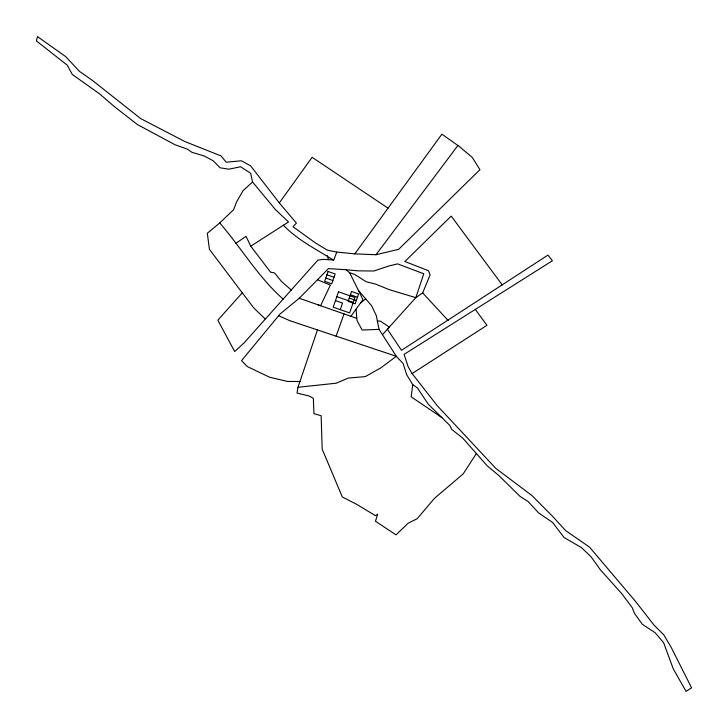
<?xml version="1.0" encoding="UTF-8"?>
<svg xmlns="http://www.w3.org/2000/svg" width="728" height="728" viewBox="0 0 728 728"><rect width="100%" height="100%" fill="white"/><g stroke="black" fill="none" stroke-linecap="round" stroke-linejoin="round"><path stroke-width="1.09" d="M358.358 290.317L371.553 305.678L376.258 315.524L379.061 329.384L396.351 356.301L403.148 363.618L406.679 374.756L412.749 384.584L411.174 396.806L441.86 417.59M317.454 329.957L297.989 387.278L297.015 393.029L309.245 396.059L313.349 398.343L313.95 413.659L321.139 415.743L322.186 449.131L342.296 496.969L356.638 504.322L375.384 515.633L377.686 514.177L375.457 521.221L396.023 534.871L408.053 523.259L417.162 518.745L434.561 498.234L463.117 473.992L476.376 453.544M340.267 309.655L342.542 303.076L335.462 300.6M336.099 336.227L344.035 313.914M354.8 253.863L441.887 134.179L459.259 146.437L472.308 157.485L479.952 169.697L398.662 249.313L375.994 254.736L354.8 253.863L336.791 252.079L333.633 260.278C316.544 249.34 297.734 240.231 283.383 225.225L250.769 246.173L270.516 272.136L274.538 272.945L281.509 281.463L291.318 290.053M412.749 384.584L417.426 387.988L428.255 404.176L449.94 425.561L451.633 429.338L462.635 437.992L487.25 465.856L498.744 475.448L520.22 496.532L528.155 501.583L538.693 512.976L552.679 522.513L564.036 537.528L581.381 547.529L590.909 556.611L600.518 569.969L621.83 593.73L632.259 607.744L634.443 613.304L642.278 624.251L655.054 632.65L663.627 642.697L673.218 668.768L686.058 691.382L691.6 687.842L671.107 647.228L663.709 634.761L654.026 625.106L635.781 601.728L589.543 547.147L565.611 530.557L552.952 516.707L531.895 495.522L495.841 468.404L437.282 405.724L412.121 373.564L408.226 366.903L404.067 354.381L552.388 260.751L547.957 255.1L401.483 350.323L387.387 329.229L415.815 297.643L422.659 292.902L430.102 274.938L428.519 270.743L404.895 261.507L451.196 216.089L502.302 284.994M336.791 252.079L327.418 250.204L315.151 242.724L293.029 226.754L296.396 223.123L279.315 202.93L312.112 157.293L388.06 208.162M350.878 316.298L362.963 299.608L349.677 272.8L346.182 269.751L328.464 268.605L299.254 298.262L280.062 313.977L241.505 360.66L247.42 366.621L269.478 377.177L287.469 381.463L299.945 381.508M375.994 254.736L457.912 145.482M333.187 259.951L323.441 259.386L317.954 260.042L244.235 342.742L234.671 351.569L217.854 320.174L242.278 292.829L209.427 249.349L207.316 233.251L219.756 222.932L233.606 209.691L236.682 201.756L243.025 190.718L252.552 182L250.669 173.273L240.559 166.776L228.929 169.187L220.12 167.795L213.122 160.724L204.104 155.965L192.01 152.334L187.242 149.067L175.102 144.79L137.392 124.534L114.615 106.825L99.645 93.885L72.3 74.483L67.304 65.22L36.4 40.914L37.492 36.618L65.711 56.62L79.507 71.399L91.992 80.08L140.686 118.6L184.785 141.505L221.057 155.929L226.19 162.217L241.35 160.788L250.587 165.811L279.315 202.93M382.71 334.416L389.325 327.072L380.162 320.984L377.268 321.257M360.524 302.966L365.638 298.971M235.881 243.316L246.028 236.354L250.769 246.173M412.121 373.564L486.959 325.298L475.302 309.418M283.383 225.225L288.543 221.967L275.493 209.655L252.552 182M297.989 387.278L336.227 383.21L348.275 378.069L365.329 376.604L380.717 367.94L396.351 356.301L289.78 320.666L278.596 315.734M379.061 329.384L362.107 330.012L356.984 320.429L356.074 309.118M346.182 269.751L358.112 270.843L373.828 270.998L388.998 265.938L397.634 263.882L423.76 273.792L415.815 297.643L389.171 289.626L375.593 284.075L366.284 281.809L354.682 274.411L349.677 272.8M326.936 274.774L334.016 277.241M325.798 278.069L332.878 280.535M350.386 294.749L357.466 297.224M349.249 298.043L356.329 300.509M336.827 296.651L353.28 302.393M299.254 298.262L356.702 318.336M318.109 304.859L320.575 305.733L330.366 285.094L317.499 279.734M265.083 318.855L253.972 308.144L242.278 292.829M283.219 299.181C258.276 277.141 241.368 248.03 219.756 222.932M422.659 292.902L448.13 320.466M327.09 255.446L328.601 259.687M328.073 271.489L324.661 281.354L331.74 283.82L335.153 273.956L328.073 271.489M338.502 291.801L333.187 307.18L349.64 312.922L354.955 297.543L338.502 291.801M351.524 291.464L348.121 301.328L355.191 303.804L358.604 293.93L351.524 291.464"/></g></svg>
